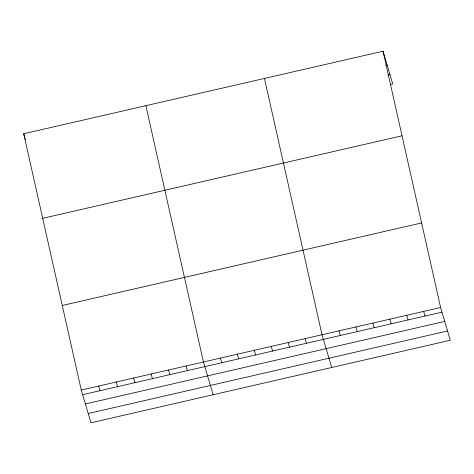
<?xml version="1.0" encoding="UTF-8"?>
<svg xmlns="http://www.w3.org/2000/svg" width="474" height="474" viewBox="0 0 474 474"><rect width="100%" height="100%" fill="white"/><g stroke="black" fill="none" stroke-linecap="round" stroke-linejoin="round"><path stroke-width="0.71" d="M383.033 51.21L440.601 307.507L450.3 340.255L90.967 422.79L81.267 390.049L23.7 133.745L383.033 51.21L392.733 83.951L390.617 84.443M385.741 65.448L387.157 65.122M387.868 75.165L389.984 74.679M42.696 218.324L402.029 135.789M62.272 305.469L421.605 222.934M81.267 390.049L440.601 307.507M82.636 394.682L441.975 312.141M85.385 403.955L444.719 321.419M88.217 413.512L447.551 330.976M423.661 311.4L425.036 316.034M406.722 315.293L408.096 319.926M389.782 319.186L391.151 323.819M372.842 323.072L374.211 327.706M355.903 326.965L357.272 331.599M338.963 330.858L340.332 335.491M331.717 367.486L322.018 334.745L264.456 78.447M305.078 338.637L306.453 343.271M288.139 342.53L289.513 347.164M271.199 346.417L272.574 351.05M254.26 350.31L255.634 354.943M237.32 354.202L238.695 358.836M220.38 358.095L221.755 362.729M213.14 394.724L203.441 361.982L145.874 105.684M185.986 365.993L187.36 370.627M168.531 370.004L169.905 374.638M151.082 374.01L152.45 378.643M133.627 378.021L135.001 382.654M116.171 382.026L117.546 386.66M98.722 386.037L100.091 390.671M23.7 133.745L24.879 137.721M25.075 138.378L25.436 139.617"/></g></svg>
